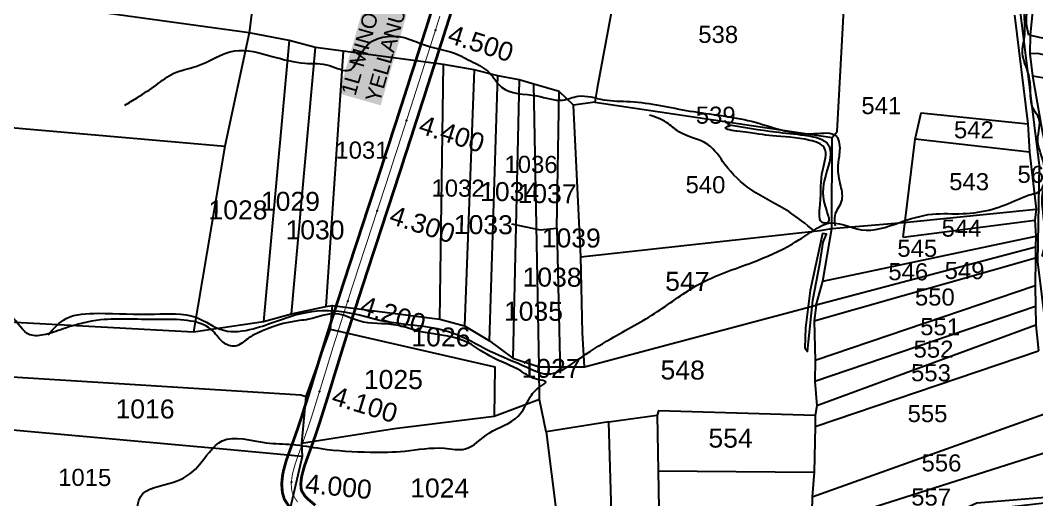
# Model space of a CAD drawing. Header units: inches. Extents: x 177544 to 239871, y 1610424 to 1630335.
# Drawn here: x 184402 to 185472, y 1621713 to 1622217 of the extents above; entities that cross this region are included whole.
import ezdxf
from ezdxf.enums import TextEntityAlignment as Align

# ---------------------------------------------------------------- set-up
doc = ezdxf.new("R2010")
doc.units = ezdxf.units.IN
doc.header["$MEASUREMENT"] = 0
doc.linetypes.add('HIDDEN2', pattern=[0.1875, 0.125, -0.0625])
for name, color, linetype in [('CANAL1', 7, 'Continuous'), ('CSMark', 72, 'Continuous'), ('PLOT', 7, 'Continuous'), ('PLOT NO', 7, 'Continuous'), ('ROAD', 1, 'Continuous'), ('STREAM', 4, 'Continuous'), ('STRUCTURE', 5, 'Continuous')]:
    doc.layers.add(name, color=color, linetype=linetype)
doc.styles.add('FONT1', font='Arial')
doc.styles.get("Standard").update_dxf_attribs({"font": 'arial.ttf'})

msp = doc.modelspace()

# ---------------------------------------------------------------- linework, layer by layer
at = {"layer": 'CANAL1', "color": 6, "linetype": 'ByBlock', "ltscale": 2, "const_width": 3}
for points in [[(184686, 1621703.6), (184679.8, 1621713.1), (184677.8, 1621720.2), (184677.1, 1621729.2), (184678, 1621737.9), (184678.9, 1621742.8), (184681.8, 1621753.4), (184684.3, 1621760.5), (184686.9, 1621767.8), (184689.1, 1621773.6), (184691.4, 1621780.2), (184693.7, 1621786.7), (184695.9, 1621793.4), (184698.1, 1621800), (184700.2, 1621806.7), (184702.4, 1621813.4), (184704.5, 1621820.1), (184706.6, 1621826.9), (184708.7, 1621833.7), (184710.7, 1621840.5), (184712.8, 1621847.3), (184714.9, 1621854.1), (184717.4, 1621862.4), (184719.1, 1621867.7), (184721.2, 1621874.5), (184723.3, 1621881.3), (184725.4, 1621888.1), (184727.6, 1621894.9), (184729.7, 1621901.7), (184731.9, 1621908.4), (184734, 1621915.2), (184736.2, 1621921.9), (184738.4, 1621928.7), (184740.5, 1621935.4), (184742.7, 1621942.2), (184744.9, 1621948.9), (184747.1, 1621955.6), (184749.3, 1621962.4), (184751.5, 1621969.1), (184753.7, 1621975.8), (184755.9, 1621982.5), (184758.1, 1621989.2), (184760.3, 1621995.9), (184762.5, 1622002.7), (184764.7, 1622009.4), (184766.9, 1622016.1), (184769.1, 1622022.8), (184771.2, 1622029.2), (184773.5, 1622036.2), (184775.7, 1622043), (184777.9, 1622049.7), (184780.1, 1622056.4), (184782.3, 1622063.1), (184784.4, 1622069.9), (184786.6, 1622076.6), (184788.8, 1622083.3), (184791, 1622090), (184793.1, 1622096.8), (184795.3, 1622103.5), (184797.5, 1622110.2), (184799.7, 1622117), (184801.8, 1622123.7), (184804, 1622130.5), (184806.2, 1622137.2), (184808.3, 1622143.9), (184810.5, 1622150.7), (184812.6, 1622157.4), (184814.8, 1622164.2), (184817, 1622170.9), (184819.1, 1622177.6), (184821.3, 1622184.4), (184823.4, 1622191.1), (184824.8, 1622195.6), (184827.7, 1622204.6), (184829.9, 1622211.4), (184832, 1622218.1), (184834.1, 1622224.9)], [(184712.5, 1621706.6), (184705.7, 1621712.3), (184701.6, 1621716.4), (184698.2, 1621721.6), (184697.6, 1621723.8), (184697.2, 1621729), (184697.8, 1621735), (184698.4, 1621738.2), (184700.9, 1621747.5), (184703.1, 1621753.8), (184705.7, 1621760.9), (184707.9, 1621766.9), (184710.3, 1621773.6), (184712.6, 1621780.3), (184714.9, 1621787), (184717.1, 1621793.8), (184719.3, 1621800.6), (184721.4, 1621807.4), (184723.6, 1621814.2), (184725.7, 1621821), (184727.8, 1621827.8), (184729.9, 1621834.6), (184731.9, 1621841.4), (184734, 1621848.2), (184736.6, 1621856.6), (184738.2, 1621861.8), (184740.3, 1621868.6), (184742.4, 1621875.4), (184744.5, 1621882.1), (184746.6, 1621888.9), (184748.8, 1621895.6), (184750.9, 1621902.3), (184753.1, 1621909.1), (184755.2, 1621915.8), (184757.4, 1621922.6), (184759.6, 1621929.3), (184761.7, 1621936), (184763.9, 1621942.7), (184766.1, 1621949.4), (184768.3, 1621956.1), (184770.5, 1621962.9), (184772.7, 1621969.6), (184774.9, 1621976.3), (184777.1, 1621983), (184779.3, 1621989.7), (184781.5, 1621996.4), (184783.7, 1622003.1), (184785.9, 1622009.9), (184788.1, 1622016.6), (184790.2, 1622022.9), (184792.5, 1622030), (184794.7, 1622036.8), (184796.9, 1622043.5), (184799.1, 1622050.2), (184801.3, 1622056.9), (184803.5, 1622063.7), (184805.6, 1622070.4), (184807.8, 1622077.1), (184810, 1622083.9), (184812.2, 1622090.6), (184814.4, 1622097.4), (184816.5, 1622104.1), (184818.7, 1622110.8), (184820.9, 1622117.6), (184823, 1622124.3), (184825.2, 1622131.1), (184827.4, 1622137.8), (184829.5, 1622144.6), (184831.7, 1622151.3), (184833.8, 1622158.1), (184836, 1622164.8), (184838.2, 1622171.6), (184840.3, 1622178.3), (184842.5, 1622185.1), (184843.9, 1622189.6), (184846.8, 1622198.6), (184848.9, 1622205.3), (184851.1, 1622212), (184853.2, 1622218.8), (184855.4, 1622225.5)]]:
    msp.add_lwpolyline(points, dxfattribs=at)
at = {"layer": 'CANAL1', "color": 1, "linetype": 'HIDDEN2', "ltscale": 2, "const_width": 1}
msp.add_lwpolyline([(184693.8, 1621710), (184689, 1621717.4), (184687.7, 1621722), (184687.1, 1621729.1), (184687.9, 1621736.4), (184688.7, 1621740.5), (184691.4, 1621750.5), (184693.7, 1621757.1), (184696.3, 1621764.3), (184698.5, 1621770.3), (184700.8, 1621776.9), (184703.1, 1621783.5), (184705.4, 1621790.2), (184707.6, 1621796.9), (184709.8, 1621803.6), (184711.9, 1621810.4), (184714, 1621817.2), (184716.1, 1621824), (184718.2, 1621830.8), (184720.3, 1621837.6), (184722.4, 1621844.4), (184724.5, 1621851.2), (184727, 1621859.5), (184728.6, 1621864.8), (184730.7, 1621871.6), (184732.8, 1621878.3), (184735, 1621885.1), (184737.1, 1621891.9), (184739.2, 1621898.6), (184741.4, 1621905.4), (184743.5, 1621912.1), (184745.7, 1621918.9), (184747.9, 1621925.6), (184750, 1621932.3), (184752.2, 1621939.1), (184754.4, 1621945.8), (184756.6, 1621952.5), (184758.8, 1621959.2), (184761, 1621966), (184763.2, 1621972.7), (184765.4, 1621979.4), (184767.6, 1621986.1), (184769.8, 1621992.8), (184772, 1621999.5), (184774.2, 1622006.3), (184776.4, 1622013), (184778.6, 1622019.7), (184780.7, 1622026), (184783, 1622033.1), (184785.2, 1622039.9), (184787.4, 1622046.6), (184789.6, 1622053.3), (184791.8, 1622060), (184793.9, 1622066.8), (184796.1, 1622073.5), (184798.3, 1622080.2), (184800.5, 1622087), (184802.7, 1622093.7), (184804.8, 1622100.4), (184807, 1622107.2), (184809.2, 1622113.9), (184811.3, 1622120.7), (184813.5, 1622127.4), (184815.7, 1622134.1), (184817.8, 1622140.9), (184820, 1622147.6), (184822.2, 1622154.4), (184824.3, 1622161.1), (184826.5, 1622167.9), (184828.6, 1622174.6), (184830.8, 1622181.3), (184832.9, 1622188.1), (184834.4, 1622192.6), (184837.2, 1622201.6), (184839.4, 1622208.3), (184841.5, 1622215.1), (184843.7, 1622221.8)], dxfattribs=at)
at = {"layer": 'CSMark'}
for p in [(184839, 1622207.1), (184808.5, 1622111.9), (184777.7, 1622016.8), (184746.6, 1621921.7), (184716.8, 1621826.3), (184687.3, 1621730.9)]:
    msp.add_point(p, dxfattribs=at)
at = {"layer": 'PLOT'}
for points in [[(185089.1, 1622524.9), (185063.4, 1622430.5), (185048.2, 1622337.6), (185045.5, 1622328.8), (185045.3, 1622320.1), (185031.2, 1622271.2), (185024.3, 1622227.2), (185009.3, 1622145.9), (185006.8, 1622131.3), (185256.6, 1622094), (185261.8, 1622100.5), (185269.7, 1622241.7), (185244.2, 1622251.6), (185242.5, 1622277.4), (185048.2, 1622337.6)], [(184655.1, 1622302.4), (184642.9, 1622204.4), (184617.4, 1622084.8), (184584.3, 1621889.4), (184658.1, 1621900.1), (184687.4, 1621908.1), (184723.4, 1621916), (184730.2, 1621917.1), (184728.2, 1621892.2), (184702.4, 1621821.2), (184698.1, 1621771.8), (184698.6, 1621758.1), (184679, 1621673.4), (184654.1, 1621637.2), (184612.3, 1621593.9), (184675.7, 1621456.9)], [(184642.9, 1622204.4), (183976, 1622296.1)], [(185472.7, 1622254.8), (185467.6, 1622226.7), (185465, 1622201.8), (185464.9, 1622182.1), (185467.5, 1622159.1), (185477.3, 1622102.9), (185485.2, 1622065.5), (185486.2, 1622008.9), (185484, 1621994.4), (185477.4, 1621968.6)], [(185448.6, 1622223), (185462.7, 1622108.3), (185464.5, 1622078.6), (185471.4, 1622018.6), (185470.2, 1622006.8), (185471.3, 1621990), (185470.8, 1621978.6), (185470.8, 1621967.1), (185470.5, 1621937.9), (185470.8, 1621916.3), (185471.1, 1621896.4), (185474, 1621869.4)], [(185006.8, 1622131.3), (184984.4, 1622127.9), (184969.1, 1622142.3), (184942.6, 1622150.3), (184927.1, 1622154.7), (184904.5, 1622159), (184879.6, 1622165.4), (184847.6, 1622171), (184741.9, 1622184.9), (184712.7, 1622188.9), (184685, 1622196.3), (184642.9, 1622204.4)], [(185465, 1622201.8), (185595.4, 1622173.2)], [(184685, 1622196.3), (184658.1, 1621900.1)], [(183853.5, 1622182.4), (183977.6, 1622140.6), (184617.4, 1622084.8)], [(184687.4, 1621908.1), (184712.7, 1622188.9)], [(184741.9, 1622184.9), (184723.4, 1621916)], [(185589.5, 1622155.2), (185473.4, 1622182.5), (185464.9, 1622182.1)], [(184843.5, 1621902.6), (184847.6, 1622171)], [(184879.6, 1622165.4), (184869.5, 1621895.7)], [(184895.8, 1621880), (184904.5, 1622159)], [(185467.5, 1622159.1), (185585.3, 1622139.5)], [(184927.1, 1622154.7), (184920.5, 1621861.5)], [(184948.2, 1621852.5), (184942.6, 1622150.3)], [(184919, 1622003), (184949.3, 1621996.8), (184966.9, 1621998.4), (184969.1, 1622142.3)], [(184730.2, 1621917.1), (184843.5, 1621902.6), (184869.5, 1621895.7), (184895.8, 1621880), (184920.5, 1621861.5), (184948.2, 1621852.5), (184995.9, 1621852.3), (184993.7, 1621888.4), (184991.9, 1621968.4), (184984.4, 1622127.9)], [(185331.4, 1621988.9), (185344.2, 1622092.4), (185350.5, 1622120), (185462.7, 1622108.3)], [(184995.9, 1621852.3), (185239.7, 1621917.4), (185247, 1621942.6), (185256.5, 1621998.2), (185256.6, 1622094)], [(185464.5, 1622078.6), (185344.2, 1622092.4)], [(184991.9, 1621968.4), (185243.9, 1621996.2), (185256.5, 1621998.2), (185335.8, 1622005), (185471.4, 1622018.6)], [(184966.9, 1621998.4), (184970.3, 1621845.6)], [(185331.4, 1621988.9), (185470.2, 1622006.8)], [(185247, 1621942.6), (185471.3, 1621990)], [(185470.8, 1621978.6), (185239.7, 1621917.4)], [(185237.9, 1621900.8), (185470.8, 1621967.1)], [(185470.5, 1621937.9), (185238.8, 1621859.1)], [(185239.7, 1621917.4), (185237.9, 1621900.8), (185238.8, 1621859.1), (185238.4, 1621837.4), (185240.6, 1621811.3), (185238.8, 1621801.3), (185238.8, 1621789.6), (185237.8, 1621741.6), (185235.8, 1621715.4), (185235.1, 1621683.7), (185235.4, 1621630.1)], [(185238.4, 1621837.4), (185470.8, 1621916.3)], [(184698.6, 1621758.1), (184615.5, 1621765.6), (184350.8, 1621789.7), (184353.6, 1621844.3), (184357, 1621901.7), (184584.3, 1621889.4)], [(184728.2, 1621892.2), (184901.6, 1621852.5), (184900.7, 1621800.1)], [(185471.1, 1621896.4), (185240.6, 1621811.3)], [(185238.8, 1621789.6), (185474, 1621869.4)], [(185021.5, 1621794.6), (184955.7, 1621784), (184948.4, 1621818.1), (184948.2, 1621852.5)], [(184353.6, 1621844.3), (184697.4, 1621822.8), (184702.4, 1621821.2)], [(184948.4, 1621818.1), (184900.7, 1621800.1), (184795.8, 1621787.2), (184698.1, 1621771.8)], [(185238.8, 1621801.3), (185073.8, 1621806.1), (185072.6, 1621801.6), (185073.4, 1621743), (185076.5, 1621562.9)], [(185029, 1621543.6), (185021.5, 1621794.6), (185072.6, 1621801.6)], [(185235.8, 1621715.4), (185480.2, 1621803)], [(184955.7, 1621784), (184972.8, 1621647.4), (184984.8, 1621528.4)], [(185485.6, 1621763.2), (185235.1, 1621683.7)], [(185073.4, 1621743), (185237.8, 1621741.6)], [(184389.9, 1621331), (184482.4, 1621335.9), (184486.3, 1621424.8), (184493.8, 1621432.5), (184537.8, 1621445.8), (184675.7, 1621456.9), (184789.2, 1621475.5), (184877.4, 1621493.9), (184984.8, 1621528.4), (185029, 1621543.6), (185076.5, 1621562.9), (185235.4, 1621630.1), (185408.9, 1621709.2), (185493.8, 1621716.3), (185490.4, 1621701.2), (185500.5, 1621679.9), (185469.6, 1621586.2), (185451.1, 1621524.4), (185473.3, 1621526.7), (185488.1, 1621540), (185596.3, 1621577.4), (185632.9, 1621602)]]:
    msp.add_lwpolyline(points, dxfattribs=at)
at = {"layer": 'ROAD'}
msp.add_lwpolyline([(184294.7, 1621318.5), (184443, 1621326.4), (184486.6, 1621330.2), (184496.1, 1621425.2), (184507.4, 1621431.4), (184649.5, 1621449.9), (184806.2, 1621474.5), (184881.5, 1621487.9), (185124.6, 1621572.7), (185366.5, 1621683), (185409.4, 1621701), (185501.6, 1621711.7), (185485.9, 1621860.7), (185473.2, 1621963.1), (185474.9, 1622064.6), (185454.2, 1622231.8), (185471.7, 1622287.2), (185542.4, 1622521.7), (185555.7, 1622562.2), (185655.8, 1622659.1), (185655.7, 1622674.5), (185601.2, 1622857.3), (185538.9, 1623034.8), (185429.7, 1623397.5)], dxfattribs=at)
at = {"layer": 'STREAM'}
msp.add_lwpolyline([(185246.4, 1621992.9), (185233.6, 1621933), (185228.6, 1621893.7), (185227.8, 1621872.5), (185230.8, 1621868.7), (185236.5, 1621922.8), (185243.8, 1621961), (185247.1, 1621983.8), (185250.8, 1621992.2), (185246.4, 1621992.9)], dxfattribs=at)
for points in [[(184431.1, 1621886.2), (184450.2, 1621903.3), (184483.8, 1621908.8), (184543.2, 1621908), (184586.8, 1621904.6), (184616.1, 1621890.9), (184647.1, 1621892.6), (184697.8, 1621908.7), (184742.8, 1621910.4), (184785.5, 1621900.6), (184824.5, 1621895.5), (184856.7, 1621888.4), (184896.7, 1621869.1), (184935.1, 1621852.1), (184956.2, 1621844.9), (184988.6, 1621859.7), (185023.5, 1621882), (185072.8, 1621910.6), (185116, 1621939.3), (185172.5, 1621962.4), (185214.9, 1621982.1), (185241, 1621998.5), (185251, 1622003.3), (185287.3, 1621996.9), (185326.9, 1622004.2), (185362.3, 1622013.3), (185394.2, 1622013.8), (185425.4, 1622018.6), (185452.1, 1622028.7), (185466.1, 1622034.1), (185472.9, 1622036.1), (185479.1, 1622068.4), (185473.2, 1622092.4), (185474.3, 1622114.5), (185468.5, 1622124.3), (185465.5, 1622145.8), (185463.2, 1622161.7), (185457.2, 1622182.3), (185459.5, 1622202.5), (185459.1, 1622229.4), (185470, 1622267.7), (185478.7, 1622301.3), (185494.4, 1622346.9), (185507.7, 1622393.2), (185530.8, 1622408.9), (185550, 1622425.4), (185566.5, 1622442.2), (185578.4, 1622477.2), (185590.2, 1622494.1), (185641.1, 1622565.7), (185651.7, 1622594.3), (185676.2, 1622600.3), (185714.4, 1622596.7), (185736.9, 1622598.2), (185749, 1622629.1), (185768.1, 1622687.7), (185789.1, 1622740.9), (185810.7, 1622813.4), (185818.1, 1622835.8), (185821.5, 1622851.1), (185811, 1622855.8), (185798.4, 1622858), (185786.4, 1622856.3), (185776.7, 1622855), (185761.5, 1622856.1), (185742.8, 1622845.2), (185734.1, 1622827.1), (185719.2, 1622819.2), (185692.1, 1622815.4), (185673.7, 1622813.3), (185670.7, 1622783.9), (185657.5, 1622767.7), (185618.3, 1622765.5), (185587.8, 1622759.7), (185578.8, 1622759.4), (185574.2, 1622762.6), (185577.1, 1622770.8)], [(185463.7, 1622201.3), (185461.3, 1622214.5), (185465.1, 1622240.8), (185477.2, 1622279.9), (185485.5, 1622310.7), (185502.1, 1622360.7), (185507, 1622386), (185511.7, 1622394.3), (185545.6, 1622411.7), (185567.2, 1622436.1), (185580.3, 1622459), (185597.7, 1622461), (185617.4, 1622476.7), (185643.4, 1622501.1), (185672.1, 1622523.5), (185686.9, 1622541.7), (185700.7, 1622554.7), (185728.2, 1622563.7)], [(184512, 1622128), (184524.8, 1622135.9), (184544.8, 1622149.2), (184563.6, 1622161.7), (184586.7, 1622168.9), (184627.6, 1622185.2), (184667, 1622179.5), (184701.6, 1622172.3), (184727.6, 1622169.7), (184748.1, 1622164.8), (184763.9, 1622187.5), (184806.1, 1622199.2), (184825.4, 1622192.2), (184859, 1622182.7), (184878.3, 1622173.5), (184895.7, 1622162.3), (184908.5, 1622147.1), (184945.9, 1622137.8), (184972.7, 1622133.5), (184989.4, 1622137.5), (185016.2, 1622133.8), (185044.1, 1622131.8), (185107, 1622121.9), (185171.8, 1622111.1), (185237.5, 1622098.1), (185261.1, 1622095.4), (185264.4, 1622078), (185262.6, 1622063.1), (185265.5, 1622043), (185266.3, 1622026.5), (185259.4, 1622012), (185259.7, 1622001)], [(185237.6, 1621995.8), (185210.9, 1622015.9), (185171.6, 1622038.8), (185143.8, 1622065.7), (185125.9, 1622086.5), (185095.2, 1622100.1), (185082.2, 1622109.9), (185064.4, 1622117.7)], [(185146.5, 1622107.6), (185196.9, 1622100), (185227.3, 1622096.4), (185245.7, 1622091.8), (185251.4, 1622087.9), (185249.9, 1622054.3), (185250.9, 1622016), (185251.7, 1622004.2), (185248.1, 1622003.8), (185244, 1622023.6), (185246.7, 1622059.8), (185248.4, 1622083.3), (185233.2, 1622091), (185193.9, 1622095.8), (185159.3, 1622100.4), (185144.8, 1622104.4), (185149.2, 1622106.7)], [(185106.2, 1621366.3), (185119, 1621399.2), (185149, 1621408.6), (185175.7, 1621414.5), (185217.3, 1621441.6), (185234.9, 1621450.6), (185264.5, 1621437), (185284, 1621436.9), (185306.5, 1621454.1), (185347.5, 1621460.4), (185391.6, 1621465.6), (185427.5, 1621490.3), (185454, 1621519.8), (185473.8, 1621562.4), (185502.7, 1621650.9), (185503.3, 1621704.1), (185500.3, 1621745), (185491.6, 1621839.9), (185486, 1621890.8), (185481.4, 1621920.6), (185481.2, 1621989.3), (185478.5, 1622018.2), (185479.4, 1622038.8), (185483.4, 1622051.4), (185481, 1622057.6)], [(183559.5, 1620787.3), (183576, 1620803.8), (183580.4, 1620825.2), (183584.9, 1620863), (183589.2, 1620877.4), (183595.4, 1620892.8), (183597.4, 1620915.8), (183609.1, 1620948.9), (183614.6, 1620981), (183606, 1621002.4), (183608.2, 1621039.7), (183606.5, 1621074.4), (183599.4, 1621098), (183627.5, 1621137.6), (183639.2, 1621165.4), (183654.9, 1621192.9), (183677.2, 1621210.4), (183701.2, 1621231.2), (183751.9, 1621242.8), (183771.2, 1621255.6), (183800.7, 1621308.7), (183813.3, 1621339.1), (183829.2, 1621352.6), (183872.9, 1621354.3), (183901.6, 1621384.8), (183917.9, 1621407.8), (183934, 1621437.9), (183949.2, 1621458.6), (183990.4, 1621462.8), (184012.5, 1621462.3), (184039.1, 1621477.1), (184051.2, 1621480.8), (184079.1, 1621499), (184092.9, 1621522.8), (184113.8, 1621532.2), (184144, 1621527.6), (184168.7, 1621530.1), (184198.2, 1621534.2), (184215.4, 1621534.2), (184248.2, 1621536.8), (184267, 1621545.9), (184282.2, 1621586.7), (184295.5, 1621598.2), (184348.7, 1621581.5), (184387.1, 1621575), (184400.1, 1621575.6), (184412, 1621617), (184415.5, 1621643), (184440, 1621660.7), (184497.9, 1621667.1), (184521.5, 1621678.9), (184528.3, 1621715.6), (184563.3, 1621730.9), (184588.9, 1621747.6), (184614.5, 1621774.5), (184660.8, 1621772.5), (184688.2, 1621770.7), (184718.5, 1621766.4), (184770.3, 1621762.7), (184806.8, 1621763.7), (184848.5, 1621766.7), (184870.2, 1621766), (184895.5, 1621782.7), (184926.1, 1621800.4), (184938.2, 1621819.7), (184949, 1621831.3), (184955.1, 1621836.5), (184947.4, 1621838.9), (184928.8, 1621848.1), (184896.5, 1621863.7), (184870.3, 1621879.3), (184819.5, 1621890.5), (184797.3, 1621896.5), (184758.3, 1621900.8), (184734.3, 1621908.4), (184705.6, 1621902.5), (184695.7, 1621901.2), (184651.7, 1621888), (184641.4, 1621882.1), (184628.1, 1621874.3), (184615.5, 1621878.2), (184604.9, 1621889.9), (184581.5, 1621900.7), (184551.5, 1621902.2), (184516.5, 1621902.7), (184486.3, 1621901.8), (184449.6, 1621893.3), (184428.6, 1621886.5), (184412, 1621886.2), (184392.7, 1621905.7), (184372.9, 1621916.2), (184356.4, 1621920.4), (184307.2, 1621919.2), (184291.3, 1621941.3), (184263.4, 1621942.8), (184221.5, 1621930.7), (184190.8, 1621919.8), (184152.3, 1621902.9), (184131.5, 1621898.9)]]:
    msp.add_spline(points, degree=3, dxfattribs=at)

# ---------------------------------------------------------------- texts
at = {"layer": 'CSMark', "color": 1}
for s, rotation, p in [('4.500', 342.3375, (184853.5, 1622203.8)), ('4.400', 342.1528, (184823, 1622108.5)), ('4.300', 341.8589, (184792.1, 1622013.4)), ('4.200', 342.1525, (184761.1, 1621918.3)), ('4.100', 342.9147, (184731.3, 1621823)), ('4.000', 354.3517, (184702.2, 1621729.8))]:
    msp.add_text(s, height=20, rotation=rotation, dxfattribs=at).set_placement(p, align=Align.MIDDLE_LEFT)
at = {"layer": 'PLOT NO'}
for s, height, p in [('538', 18, (185136.7, 1622202.6)), ('541', 18, (185308.4, 1622127.6)), ('539', 18, (185134.1, 1622117.5)), ('542', 18, (185405.9, 1622102.1)), ('1031', 18, (184761.6, 1622080.7)), ('1036', 18, (184939.6, 1622065.7)), ('567', 18, (185472.8, 1622055.2)), ('540', 18, (185123.3, 1622044.3)), ('543', 18, (185400.9, 1622047.5)), ('1032', 18, (184862.8, 1622040.7)), ('1034', 20, (184917.1, 1622037)), ('1037', 20, (184956.5, 1622034.9)), ('1029', 20, (184686.3, 1622026.8)), ('1028', 20, (184631.1, 1622017.8)), ('1033', 20, (184889.4, 1622002.2)), ('1030', 20, (184712.2, 1621996.7)), ('1039', 20, (184982, 1621988.2)), ('544', 18, (185392.9, 1621998.5)), ('545', 18, (185346.3, 1621977.3)), ('1038', 20, (184961.8, 1621946.9)), ('546', 18, (185336.8, 1621952.6)), ('549', 18, (185396.1, 1621953.9)), ('547', 20, (185104.2, 1621942.5)), ('550', 18, (185364.8, 1621926)), ('1035', 20, (184942.2, 1621911)), ('551', 18, (185370.4, 1621894.7)), ('1026', 20, (184844.7, 1621883.9)), ('552', 18, (185363.4, 1621871.1)), ('1027', 20, (184960.7, 1621850.8)), ('548', 20, (185099.3, 1621849.1)), ('1025', 20, (184794.7, 1621839.1)), ('553', 18, (185360.7, 1621846.2)), ('1016', 20, (184533.2, 1621808.1)), ('555', 18, (185357.1, 1621803.2)), ('554', 20, (185149.7, 1621777.3)), ('556', 18, (185371.8, 1621751.3)), ('1015', 18, (184469.7, 1621736)), ('1024', 20, (184843.5, 1621724.8)), ('557', 18, (185360.9, 1621715.3))]:
    msp.add_text(s, height=height, rotation=359.7684, dxfattribs=at).set_placement(p, align=Align.MIDDLE_CENTER)
at = {"layer": 'STRUCTURE', "color": 5, "insert": (184739.2, 1622141.5), "char_height": 16, "width": 273.397, "attachment_point": 1, "rotation": 74.0747, "style": 'FONT1', "bg_fill": 1, "box_fill_scale": 1.1, "bg_fill_color": 7, "bg_fill_true_color": 16777215, "bg_fill_transparency": 0}
msp.add_mtext('{\\C1;1L MINOR OF YELLANURU DIST}', dxfattribs=at)

doc.saveas('drawing.dxf')
